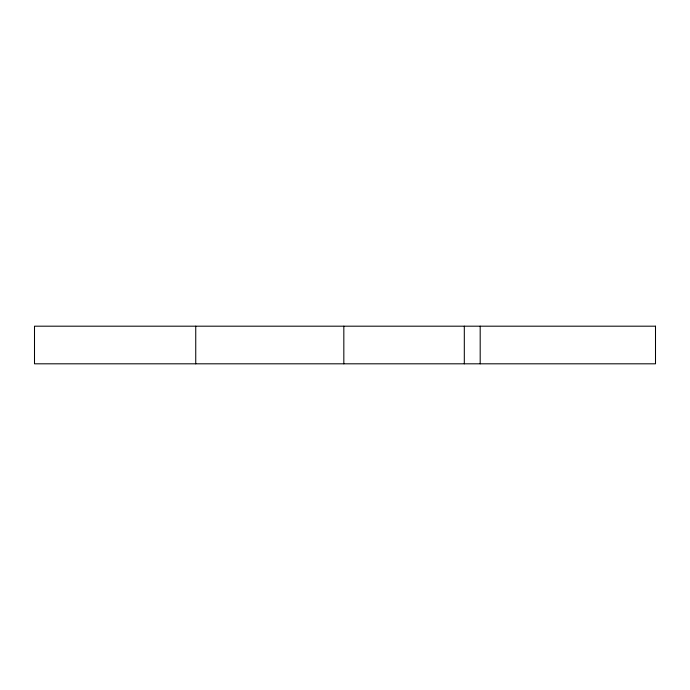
<?xml version="1.0" encoding="UTF-8"?>
<svg xmlns="http://www.w3.org/2000/svg" width="690" height="690" viewBox="0 0 690 690"><rect width="100%" height="100%" fill="white"/><g stroke="black" fill="none" stroke-linecap="round" stroke-linejoin="round"><path stroke-width="1.03" d="M480.188 326.189L480.188 363.811M464.31 326.189L464.31 363.811M343.827 326.189L343.827 363.811M195.744 326.189L195.744 363.811M655.5 326.189L34.5 326.189L34.5 363.811L655.5 363.811L655.5 326.189"/></g></svg>
